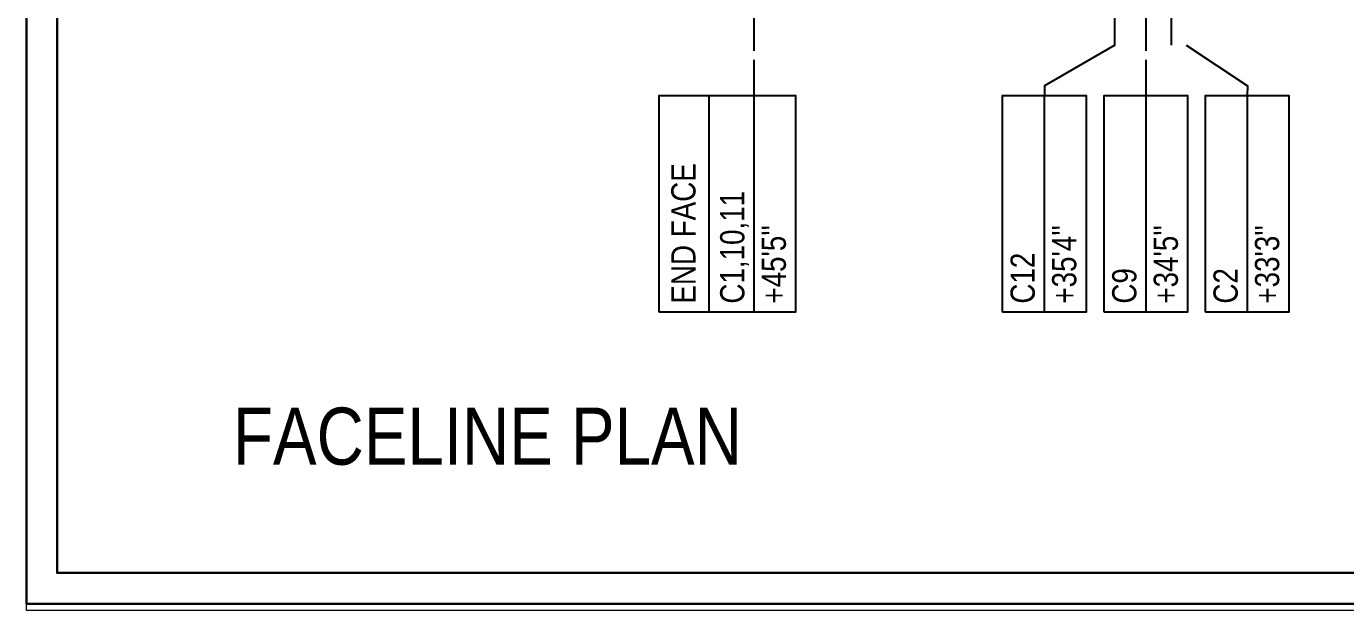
# Model space of a CAD drawing. Header units: inches. Extents: x -9010 to 68966, y 35237 to 36644.
# Drawn here: x -9010.3 to -8566, y 35236.7 to 35433.5 of the extents above; entities that cross this region are included whole.
import ezdxf

# ---------------------------------------------------------------- set-up
doc = ezdxf.new("R2010")
doc.units = ezdxf.units.IN
doc.linetypes.add('ACAD_ISO02W100', pattern=[15, 12, -3])
for name, color, linetype, lineweight in [('0Y-ELEVATION', 166, 'Continuous', 15), ('0Y-WALLS', 23, 'Continuous', 25), ('CE-TEXT', 7, 'Continuous', 0), ('Wall2', 7, 'Continuous', 30)]:
    doc.layers.add(name, color=color, linetype=linetype, lineweight=lineweight)
doc.layers.add('0Y-FURNITURE', color=7, linetype='Continuous', lineweight=9, true_color=0x454545)
doc.styles.add('stylus bt', font='swissck.ttf')

# ---------------------------------------------------------------- blocks, each defined once
blk = doc.blocks.new('a')
at = {"layer": '0Y-ELEVATION'}
blk.add_lwpolyline([(-10933.509, 35843.268), (-10933.509, 35777.188), (-11026.965, 35777.188), (-11026.965, 35843.268)], close=True, dxfattribs=at)
at = {"layer": '0Y-FURNITURE'}
blk.add_lwpolyline([(-11026.965, 35843.268), (-10933.509, 35843.268), (-10933.509, 35776.999), (-11026.965, 35776.999)], close=True, dxfattribs=at)
at = {"layer": '0Y-WALLS', "lineweight": 30}
blk.add_lwpolyline([(-10934.348, 35842.429), (-10934.348, 35778.027), (-11026.126, 35778.027), (-11026.126, 35842.429)], close=True, dxfattribs=at)
at = {"layer": 'Wall2'}
blk.add_lwpolyline([(-11026.965, 35843.268), (-10933.509, 35843.268), (-10933.509, 35777.188), (-11026.965, 35777.188), (-11026.965, 35843.268)], dxfattribs=at)

msp = doc.modelspace()

# ---------------------------------------------------------------- linework, layer by layer
at = {"linetype": 'ACAD_ISO02W100'}
for p, q in [((-8765.22, 35410.17), (-8765.22, 35996.51)), ((-8643.72, 35427.14), (-8643.72, 35996.51)), ((-8633.23, 35410.17), (-8633.23, 35996.51)), ((-8624.72, 35427.14), (-8624.72, 35996.51))]:
    msp.add_line(p, q, dxfattribs=at)
for p, q in [((-8780.36, 35337.19), (-8780.36, 35410.17)), ((-8765.22, 35337.19), (-8765.22, 35410.17)), ((-8667.44, 35337.19), (-8667.44, 35410.17)), ((-8643.72, 35410.17), (-8643.72, 35410.17)), ((-8633.23, 35337.19), (-8633.23, 35410.17)), ((-8619.71, 35410.17), (-8619.71, 35410.17)), ((-8599.11, 35337.19), (-8599.11, 35410.17))]:
    msp.add_line(p, q)
for points in [[(-8643.72, 35427.14), (-8667.49, 35413.43), (-8667.41, 35410.17)], [(-8619.71, 35427.14), (-8599.11, 35413.43), (-8599.19, 35410.17)]]:
    msp.add_lwpolyline(points)
for points in [[(-8797.24, 35337.19), (-8797.24, 35410.17), (-8751.25, 35410.17), (-8751.25, 35337.19)], [(-8681.57, 35337.19), (-8681.57, 35410.17), (-8653.46, 35410.17), (-8653.46, 35337.19)], [(-8647.35, 35337.19), (-8647.35, 35410.17), (-8619.25, 35410.17), (-8619.25, 35337.19)], [(-8613.24, 35337.19), (-8613.24, 35410.17), (-8585.14, 35410.17), (-8585.14, 35337.19)]]:
    msp.add_lwpolyline(points, close=True)

# ---------------------------------------------------------------- block references
at = {"xscale": 12.345791638378, "yscale": 12.345791638378, "zscale": 12.345791638378, "rotation": 359.9995044211946}
msp.add_blockref('a', (127122.52, -406459.88), dxfattribs=at)

# ---------------------------------------------------------------- texts
at = {"layer": 'CE-TEXT', "ltscale": 0.3, "style": 'stylus bt'}
for s, height, rotation, p in [('END FACE', 8.165, 89.9995, (-8784.95, 35340.08)), ('C1,10,11', 8.165, 89.9995, (-8768.49, 35340.08)), ("+45'5''", 8.165, 89.9995, (-8754.52, 35340.08)), ("+35'4''", 8.165, 89.9995, (-8656.73, 35340.08)), ("+34'5''", 8.165, 89.9995, (-8622.52, 35340.08)), ("+33'3''", 8.165, 89.9995, (-8588.41, 35340.08)), ('C12', 8.165, 89.9995, (-8670.71, 35340.08)), ('C9', 8.165, 89.9995, (-8636.49, 35340.08)), ('C2', 8.165, 89.9995, (-8602.38, 35340.08)), ('FACELINE PLAN', 19.2299, 359.9995, (-8940.69, 35285.81))]:
    msp.add_text(s, height=height, rotation=rotation, dxfattribs=at).set_placement(p)

doc.saveas('drawing.dxf')
